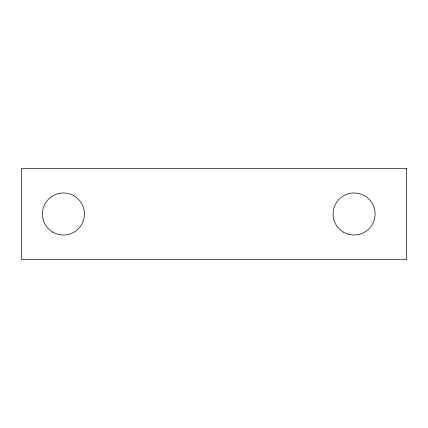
<?xml version="1.0" encoding="UTF-8"?>
<svg xmlns="http://www.w3.org/2000/svg" width="428" height="428" viewBox="0 0 428 428"><rect width="100%" height="100%" fill="white"/><g stroke="black" fill="none" stroke-linecap="round" stroke-linejoin="round"><path stroke-width="0.64" d="M406.6 168.477L21.4 168.477L21.4 259.523L406.6 259.523L406.6 168.477M343.566 232.195A21.009 21.009 0 0 0 375.083 214A21.009 21.009 0 0 0 343.566 195.805A21.009 21.009 0 0 0 343.566 232.195M52.917 232.195A21.009 21.009 0 0 0 84.434 214A21.009 21.009 0 0 0 52.917 195.805A21.009 21.009 0 0 0 52.917 232.195"/></g></svg>
